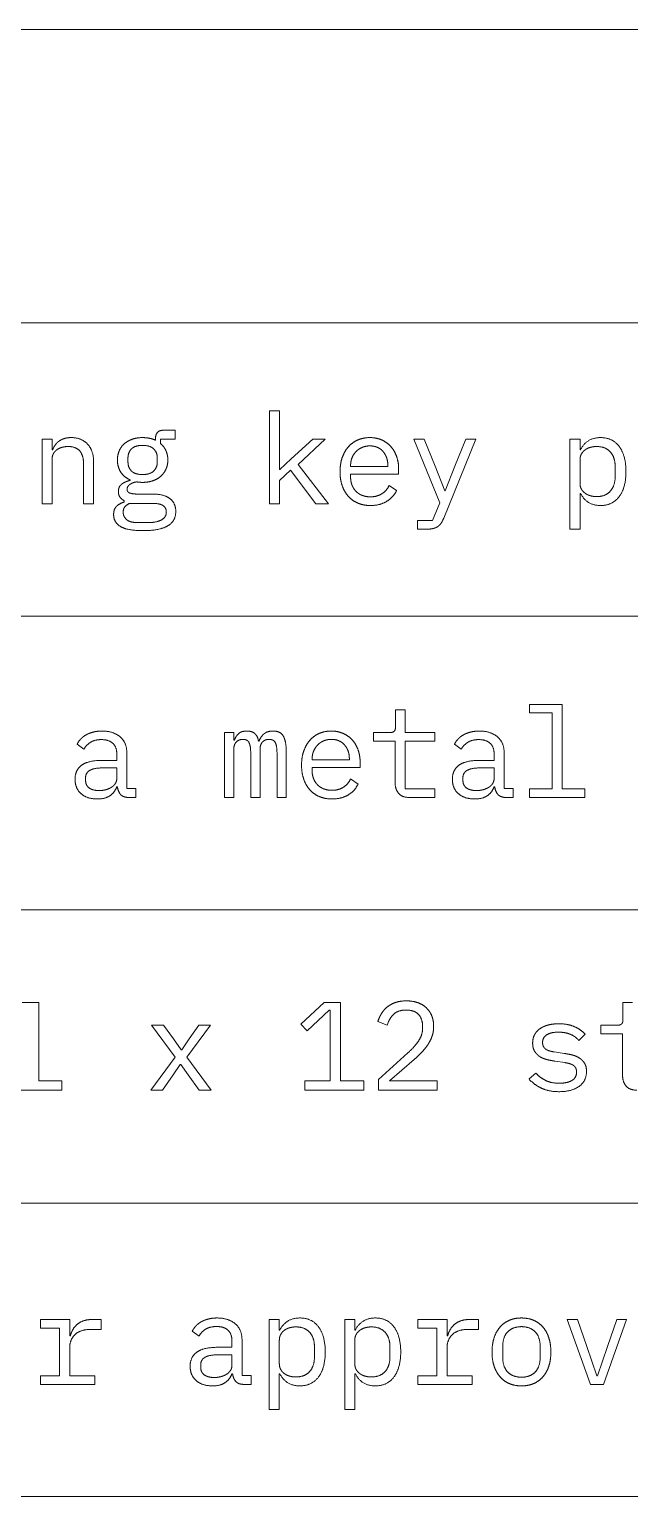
# Model space of a CAD drawing. Header units: millimetres. Extents: x 22 to 584, y 11 to 410.
# Drawn here: x 526.74 to 541.05, y 51.35 to 86.35 of the extents above; entities that cross this region are included whole.
import ezdxf

# ---------------------------------------------------------------- set-up
doc = ezdxf.new("R2010")
doc.units = ezdxf.units.MM
doc.layers.add('dims', color=7, linetype='Continuous', lineweight=5)

msp = doc.modelspace()

# ---------------------------------------------------------------- linework, layer by layer
at = {"layer": 'dims'}
for p, q in [((423.223, 86.35), (566.75, 86.35)), ((423.223, 79.35), (566.75, 79.35)), ((532.461, 77.248), (532.461, 75.028)), ((532.701, 77.248), (532.461, 77.248)), ((532.701, 75.847), (532.701, 77.248)), ((530.214, 76.786), (529.929, 76.786)), ((530.214, 76.576), (530.214, 76.786)), ((527.04, 76.576), (527.04, 75.028)), ((527.28, 76.576), (527.04, 76.576)), ((527.28, 76.324), (527.28, 76.576)), ((527.292, 76.324), (527.28, 76.324)), ((529.743, 76.576), (529.743, 76.549)), ((529.866, 76.576), (530.214, 76.576)), ((529.866, 76.471), (529.866, 76.576)), ((533.499, 76.576), (532.983, 76.102)), ((533.151, 75.97), (533.793, 76.576)), ((533.793, 76.576), (533.499, 76.576)), ((535.905, 76.576), (536.529, 75.058)), ((536.151, 76.576), (535.905, 76.576)), ((536.412, 75.928), (536.151, 76.576)), ((536.619, 74.689), (537.387, 76.576)), ((537.147, 76.576), (536.886, 75.928)), ((537.387, 76.576), (537.147, 76.576)), ((539.631, 76.576), (539.631, 74.428)), ((539.871, 76.576), (539.631, 76.576)), ((539.871, 76.324), (539.871, 76.576)), ((539.883, 76.324), (539.871, 76.324)), ((527.28, 75.028), (527.28, 76.102)), ((528.03, 75.979), (528.03, 75.028)), ((528.27, 75.028), (528.27, 76.021)), ((529.089, 76.036), (529.089, 76.123)), ((529.788, 76.123), (529.788, 76.036)), ((532.983, 76.102), (532.713, 75.847)), ((533.868, 75.028), (533.151, 75.97)), ((535.287, 75.955), (535.287, 75.922)), ((539.871, 75.523), (539.871, 76.081)), ((529.14, 75.604), (529.14, 75.592)), ((532.713, 75.847), (532.701, 75.847)), ((532.701, 75.589), (532.968, 75.832)), ((532.968, 75.832), (533.571, 75.028)), ((534.399, 75.922), (534.399, 75.943)), ((535.287, 75.922), (534.399, 75.922)), ((534.399, 75.742), (535.545, 75.742)), ((534.399, 75.67), (534.399, 75.742)), ((535.545, 75.742), (535.545, 75.856)), ((536.643, 75.34), (536.412, 75.928)), ((536.886, 75.928), (536.655, 75.34)), ((540.708, 75.934), (540.708, 75.67)), ((529.659, 75.265), (529.317, 75.265)), ((532.701, 75.028), (532.701, 75.589)), ((535.494, 75.349), (535.317, 75.469)), ((536.655, 75.34), (536.643, 75.34)), ((539.871, 75.28), (539.883, 75.28)), ((539.871, 74.428), (539.871, 75.28)), ((527.04, 75.028), (527.28, 75.028)), ((528.03, 75.028), (528.27, 75.028)), ((528.999, 75.109), (528.999, 75.073)), ((529.131, 75.043), (529.668, 75.043)), ((532.461, 75.028), (532.701, 75.028)), ((533.571, 75.028), (533.868, 75.028)), ((536.529, 75.058), (536.355, 74.632)), ((529.56, 74.584), (529.326, 74.584)), ((535.995, 74.632), (535.995, 74.428)), ((536.355, 74.632), (535.995, 74.632)), ((535.995, 74.428), (536.223, 74.428)), ((539.631, 74.428), (539.871, 74.428)), ((423.223, 72.35), (566.75, 72.35)), ((535.47, 70.122), (535.47, 69.717)), ((535.701, 70.122), (535.47, 70.122)), ((535.701, 69.576), (535.701, 70.122)), ((538.668, 70.248), (538.668, 70.044)), ((539.448, 70.248), (538.668, 70.248)), ((538.668, 70.044), (539.208, 70.044)), ((539.208, 70.044), (539.208, 68.232)), ((539.448, 68.232), (539.448, 70.248)), ((527.877, 69.3), (528.039, 69.18)), ((531.39, 69.576), (531.39, 68.028)), ((531.612, 69.576), (531.39, 69.576)), ((531.612, 69.396), (531.612, 69.576)), ((531.624, 69.396), (531.612, 69.396)), ((532.212, 69.369), (532.203, 69.369)), ((534.945, 69.576), (534.945, 69.372)), ((535.329, 69.576), (534.945, 69.576)), ((534.945, 69.372), (535.461, 69.372)), ((535.461, 69.372), (535.461, 68.382)), ((536.406, 69.576), (535.701, 69.576)), ((535.701, 69.372), (536.406, 69.372)), ((535.701, 68.232), (535.701, 69.372)), ((536.406, 69.372), (536.406, 69.576)), ((536.877, 69.3), (537.039, 69.18)), ((528.822, 69.066), (528.822, 68.913)), ((529.062, 68.238), (529.062, 69.09)), ((531.612, 68.028), (531.612, 69.165)), ((532.017, 69.063), (532.017, 68.028)), ((532.239, 68.028), (532.239, 69.165)), ((532.644, 69.063), (532.644, 68.028)), ((532.866, 68.028), (532.866, 69.102)), ((534.369, 68.955), (534.369, 68.922)), ((537.822, 69.066), (537.822, 68.913)), ((538.062, 68.238), (538.062, 69.09)), ((528.822, 68.913), (528.492, 68.913)), ((528.492, 68.733), (528.822, 68.733)), ((528.822, 68.733), (528.822, 68.478)), ((533.481, 68.922), (533.481, 68.943)), ((534.369, 68.922), (533.481, 68.922)), ((533.481, 68.742), (534.627, 68.742)), ((533.481, 68.67), (533.481, 68.742)), ((534.627, 68.742), (534.627, 68.856)), ((537.822, 68.913), (537.492, 68.913)), ((537.492, 68.733), (537.822, 68.733)), ((537.822, 68.733), (537.822, 68.478)), ((528.078, 68.436), (528.078, 68.499)), ((528.822, 68.28), (528.837, 68.28)), ((534.576, 68.349), (534.399, 68.469)), ((537.078, 68.436), (537.078, 68.499)), ((537.822, 68.28), (537.837, 68.28)), ((529.278, 68.238), (529.062, 68.238)), ((529.113, 68.028), (529.278, 68.028)), ((529.278, 68.028), (529.278, 68.238)), ((531.39, 68.028), (531.612, 68.028)), ((532.017, 68.028), (532.239, 68.028)), ((532.644, 68.028), (532.866, 68.028)), ((536.406, 68.232), (535.701, 68.232)), ((535.803, 68.028), (536.406, 68.028)), ((536.406, 68.028), (536.406, 68.232)), ((538.278, 68.238), (538.062, 68.238)), ((538.113, 68.028), (538.278, 68.028)), ((538.278, 68.028), (538.278, 68.238)), ((538.668, 68.232), (538.668, 68.028)), ((539.208, 68.232), (538.668, 68.232)), ((538.668, 68.028), (539.988, 68.028)), ((539.988, 68.232), (539.448, 68.232)), ((539.988, 68.028), (539.988, 68.232)), ((423.223, 65.35), (566.75, 65.35)), ((526.96, 63.14), (526.567, 63.14)), ((526.96, 61.265), (526.96, 63.14)), ((533.767, 63.14), (533.212, 62.621)), ((534.16, 63.14), (533.767, 63.14)), ((534.16, 61.265), (534.16, 63.14)), ((540.895, 63.14), (540.895, 62.735)), ((541.126, 63.14), (540.895, 63.14)), ((533.359, 62.462), (533.887, 62.954)), ((533.887, 62.954), (533.908, 62.954)), ((533.908, 62.954), (533.908, 61.265)), ((535.048, 62.684), (535.273, 62.6)), ((529.651, 62.594), (530.212, 61.832)), ((529.939, 62.594), (529.651, 62.594)), ((530.173, 62.267), (529.939, 62.594)), ((530.491, 61.835), (531.058, 62.594)), ((530.782, 62.594), (530.551, 62.267)), ((531.058, 62.594), (530.782, 62.594)), ((533.212, 62.621), (533.359, 62.462)), ((536.116, 62.561), (536.116, 62.525)), ((539.839, 62.234), (539.995, 62.381)), ((540.37, 62.594), (540.37, 62.39)), ((540.754, 62.594), (540.37, 62.594)), ((540.37, 62.39), (540.886, 62.39)), ((540.886, 62.39), (540.886, 61.4)), ((530.359, 62.009), (530.173, 62.267)), ((530.371, 62.009), (530.359, 62.009)), ((530.551, 62.267), (530.371, 62.009)), ((539.494, 61.922), (539.251, 61.958)), ((530.212, 61.832), (529.636, 61.046)), ((530.164, 61.409), (530.335, 61.655)), ((530.335, 61.655), (530.347, 61.655)), ((530.347, 61.655), (530.524, 61.409)), ((531.073, 61.046), (530.491, 61.835)), ((535.765, 61.934), (535.066, 61.304)), ((535.327, 61.265), (535.912, 61.775)), ((539.272, 61.739), (539.515, 61.703)), ((527.512, 61.265), (526.96, 61.265)), ((527.512, 61.046), (527.512, 61.265)), ((529.912, 61.046), (530.164, 61.409)), ((530.524, 61.409), (530.785, 61.046)), ((533.308, 61.265), (533.308, 61.046)), ((533.908, 61.265), (533.308, 61.265)), ((534.712, 61.265), (534.16, 61.265)), ((534.712, 61.046), (534.712, 61.265)), ((535.066, 61.304), (535.066, 61.046)), ((536.464, 61.265), (535.327, 61.265)), ((536.464, 61.046), (536.464, 61.265)), ((538.816, 61.454), (538.654, 61.313)), ((526.108, 61.046), (527.512, 61.046)), ((529.636, 61.046), (529.912, 61.046)), ((530.785, 61.046), (531.073, 61.046)), ((533.308, 61.046), (534.712, 61.046)), ((535.066, 61.046), (536.464, 61.046)), ((423.223, 58.35), (566.75, 58.35)), ((527.005, 55.576), (527.005, 55.372)), ((527.699, 55.576), (527.005, 55.576)), ((527.005, 55.372), (527.459, 55.372)), ((527.459, 55.372), (527.459, 54.232)), ((527.699, 55.186), (527.699, 55.576)), ((528.16, 55.336), (528.451, 55.336)), ((528.451, 55.576), (528.235, 55.576)), ((528.451, 55.336), (528.451, 55.576)), ((530.624, 55.3), (530.785, 55.18)), ((532.459, 55.576), (532.459, 53.428)), ((532.699, 55.576), (532.459, 55.576)), ((532.699, 55.324), (532.699, 55.576)), ((532.711, 55.324), (532.699, 55.324)), ((534.259, 55.576), (534.259, 53.428)), ((534.499, 55.576), (534.259, 55.576)), ((534.499, 55.324), (534.499, 55.576)), ((534.511, 55.324), (534.499, 55.324)), ((536.005, 55.576), (536.005, 55.372)), ((536.699, 55.576), (536.005, 55.576)), ((536.005, 55.372), (536.459, 55.372)), ((536.459, 55.372), (536.459, 54.232)), ((536.699, 55.186), (536.699, 55.576)), ((537.16, 55.336), (537.451, 55.336)), ((537.451, 55.576), (537.235, 55.576)), ((537.451, 55.336), (537.451, 55.576)), ((539.566, 55.576), (540.121, 54.028)), ((539.809, 55.576), (539.566, 55.576)), ((540.031, 54.928), (539.809, 55.576)), ((540.427, 54.028), (540.982, 55.576)), ((540.745, 55.576), (540.524, 54.928)), ((540.982, 55.576), (540.745, 55.576)), ((527.714, 55.186), (527.699, 55.186)), ((531.569, 55.066), (531.569, 54.913)), ((531.809, 54.238), (531.809, 55.09)), ((532.699, 54.523), (532.699, 55.081)), ((534.499, 54.523), (534.499, 55.081)), ((536.714, 55.186), (536.699, 55.186)), ((527.699, 54.232), (527.699, 54.901)), ((531.569, 54.913), (531.239, 54.913)), ((531.239, 54.733), (531.569, 54.733)), ((531.569, 54.733), (531.569, 54.478)), ((533.536, 54.934), (533.536, 54.67)), ((535.336, 54.934), (535.336, 54.67)), ((536.699, 54.232), (536.699, 54.901)), ((538.027, 54.691), (538.027, 54.913)), ((538.921, 54.913), (538.921, 54.691)), ((540.271, 54.229), (540.031, 54.928)), ((540.524, 54.928), (540.284, 54.229)), ((530.824, 54.436), (530.824, 54.499)), ((531.569, 54.28), (531.584, 54.28)), ((532.699, 54.28), (532.711, 54.28)), ((532.699, 53.428), (532.699, 54.28)), ((534.499, 54.28), (534.511, 54.28)), ((534.499, 53.428), (534.499, 54.28)), ((527.005, 54.232), (527.005, 54.028)), ((527.459, 54.232), (527.005, 54.232)), ((527.005, 54.028), (528.299, 54.028)), ((528.299, 54.232), (527.699, 54.232)), ((528.299, 54.028), (528.299, 54.232)), ((532.024, 54.238), (531.809, 54.238)), ((531.859, 54.028), (532.024, 54.028)), ((532.024, 54.028), (532.024, 54.238)), ((536.005, 54.232), (536.005, 54.028)), ((536.459, 54.232), (536.005, 54.232)), ((536.005, 54.028), (537.299, 54.028)), ((537.299, 54.232), (536.699, 54.232)), ((537.299, 54.028), (537.299, 54.232)), ((540.121, 54.028), (540.427, 54.028)), ((540.284, 54.229), (540.271, 54.229)), ((532.459, 53.428), (532.699, 53.428)), ((534.259, 53.428), (534.499, 53.428)), ((423.223, 51.35), (566.75, 51.35))]:
    msp.add_line(p, q, dxfattribs=at)
for points in [[(529.743, 76.576), (529.743, 76.666), (529.785, 76.726)], [(529.785, 76.726), (529.827, 76.786), (529.929, 76.786)], [(527.292, 76.324), (527.316, 76.381), (527.352, 76.433)], [(527.4, 76.327), (527.346, 76.291), (527.313, 76.234)], [(527.352, 76.433), (527.388, 76.486), (527.44, 76.525)], [(527.523, 76.381), (527.454, 76.363), (527.4, 76.327)], [(527.44, 76.525), (527.493, 76.564), (527.565, 76.588)], [(527.664, 76.399), (527.592, 76.399), (527.523, 76.381)], [(527.565, 76.588), (527.637, 76.612), (527.733, 76.612)], [(527.937, 76.295), (527.844, 76.399), (527.664, 76.399)], [(527.733, 76.612), (527.976, 76.612), (528.123, 76.458)], [(528.123, 76.458), (528.27, 76.303), (528.27, 76.021)], [(528.879, 76.294), (528.921, 76.393), (529, 76.463)], [(529, 76.463), (529.08, 76.534), (529.191, 76.573)], [(529.173, 76.343), (529.089, 76.261), (529.089, 76.123)], [(529.437, 76.426), (529.257, 76.426), (529.173, 76.343)], [(529.191, 76.573), (529.302, 76.612), (529.437, 76.612)], [(529.437, 76.612), (529.611, 76.612), (529.743, 76.549)], [(529.702, 76.343), (529.617, 76.426), (529.437, 76.426)], [(529.788, 76.123), (529.788, 76.261), (529.702, 76.343)], [(529.866, 76.471), (529.95, 76.399), (529.995, 76.3)], [(534.199, 76.135), (534.252, 76.285), (534.345, 76.391)], [(534.345, 76.391), (534.438, 76.498), (534.568, 76.555)], [(534.675, 76.378), (534.591, 76.342), (534.529, 76.279)], [(534.568, 76.555), (534.699, 76.612), (534.858, 76.612)], [(534.858, 76.414), (534.759, 76.414), (534.675, 76.378)], [(534.858, 76.612), (535.014, 76.612), (535.141, 76.555)], [(535.033, 76.381), (534.954, 76.414), (534.858, 76.414)], [(535.168, 76.286), (535.113, 76.348), (535.033, 76.381)], [(535.141, 76.555), (535.269, 76.498), (535.359, 76.398)], [(535.359, 76.398), (535.449, 76.297), (535.497, 76.159)], [(539.883, 76.324), (540.033, 76.612), (540.36, 76.612)], [(539.988, 76.316), (539.934, 76.276), (539.902, 76.217)], [(540.114, 76.378), (540.042, 76.357), (539.988, 76.316)], [(540.267, 76.399), (540.186, 76.399), (540.114, 76.378)], [(540.592, 76.271), (540.477, 76.399), (540.267, 76.399)], [(540.36, 76.612), (540.645, 76.612), (540.805, 76.399)], [(540.805, 76.399), (540.966, 76.186), (540.966, 75.802)], [(527.313, 76.234), (527.28, 76.177), (527.28, 76.102)], [(528.03, 75.979), (528.03, 76.192), (527.937, 76.295)], [(528.837, 76.078), (528.837, 76.195), (528.879, 76.294)], [(528.916, 75.79), (528.837, 75.913), (528.837, 76.078)], [(529.089, 76.036), (529.089, 75.898), (529.173, 75.814)], [(529.702, 75.814), (529.788, 75.898), (529.788, 76.036)], [(529.995, 76.3), (530.04, 76.201), (530.04, 76.078)], [(530.04, 76.078), (530.04, 75.961), (529.996, 75.862)], [(534.147, 75.799), (534.147, 75.985), (534.199, 76.135)], [(534.433, 76.13), (534.399, 76.045), (534.399, 75.943)], [(534.529, 76.279), (534.468, 76.216), (534.433, 76.13)], [(535.255, 76.141), (535.224, 76.225), (535.168, 76.286)], [(535.287, 75.955), (535.287, 76.057), (535.255, 76.141)], [(535.497, 76.159), (535.545, 76.021), (535.545, 75.856)], [(539.902, 76.217), (539.871, 76.159), (539.871, 76.081)], [(540.708, 75.934), (540.708, 76.144), (540.592, 76.271)], [(529.14, 75.604), (528.996, 75.667), (528.916, 75.79)], [(529.173, 75.814), (529.257, 75.73), (529.437, 75.73)], [(529.437, 75.73), (529.617, 75.73), (529.702, 75.814)], [(529.875, 75.693), (529.797, 75.622), (529.684, 75.583)], [(529.996, 75.862), (529.953, 75.763), (529.875, 75.693)], [(534.198, 75.467), (534.147, 75.616), (534.147, 75.799)], [(534.399, 75.67), (534.399, 75.568), (534.432, 75.481)], [(540.592, 75.333), (540.708, 75.46), (540.708, 75.67)], [(540.966, 75.802), (540.966, 75.418), (540.805, 75.205)], [(528.861, 75.322), (528.861, 75.442), (528.94, 75.502)], [(528.897, 75.193), (528.861, 75.244), (528.861, 75.322)], [(528.94, 75.502), (529.02, 75.562), (529.14, 75.592)], [(529.089, 75.448), (529.068, 75.418), (529.068, 75.379)], [(529.068, 75.379), (529.068, 75.31), (529.137, 75.288)], [(529.143, 75.5), (529.11, 75.478), (529.089, 75.448)], [(529.137, 75.288), (529.206, 75.265), (529.317, 75.265)], [(529.215, 75.536), (529.176, 75.523), (529.143, 75.5)], [(529.29, 75.556), (529.254, 75.55), (529.215, 75.536)], [(529.362, 75.547), (529.326, 75.55), (529.29, 75.556)], [(529.437, 75.544), (529.398, 75.544), (529.362, 75.547)], [(529.684, 75.583), (529.572, 75.544), (529.437, 75.544)], [(529.659, 75.265), (529.959, 75.265), (530.094, 75.153)], [(534.343, 75.212), (534.249, 75.319), (534.198, 75.467)], [(534.432, 75.481), (534.465, 75.394), (534.526, 75.331)], [(534.526, 75.331), (534.588, 75.268), (534.676, 75.233)], [(534.873, 75.199), (535.029, 75.199), (535.143, 75.271)], [(535.143, 75.271), (535.257, 75.343), (535.317, 75.469)], [(535.494, 75.349), (535.425, 75.193), (535.264, 75.093)], [(539.871, 75.523), (539.871, 75.445), (539.902, 75.386)], [(540.36, 74.992), (540.033, 74.992), (539.883, 75.28)], [(539.902, 75.386), (539.934, 75.328), (539.988, 75.288)], [(539.988, 75.288), (540.042, 75.247), (540.114, 75.226)], [(540.267, 75.205), (540.477, 75.205), (540.592, 75.333)], [(528.747, 74.776), (528.747, 74.902), (528.813, 74.971)], [(528.813, 74.971), (528.879, 75.04), (528.999, 75.073)], [(528.999, 75.109), (528.933, 75.142), (528.897, 75.193)], [(529.131, 75.043), (528.975, 74.98), (528.975, 74.833)], [(529.929, 74.988), (529.854, 75.043), (529.668, 75.043)], [(530.004, 74.839), (530.004, 74.932), (529.929, 74.988)], [(530.094, 75.153), (530.229, 75.04), (530.229, 74.851)], [(534.571, 75.049), (534.438, 75.106), (534.343, 75.212)], [(534.873, 74.992), (534.705, 74.992), (534.571, 75.049)], [(534.676, 75.233), (534.765, 75.199), (534.873, 75.199)], [(535.264, 75.093), (535.104, 74.992), (534.873, 74.992)], [(540.114, 75.226), (540.186, 75.205), (540.267, 75.205)], [(540.805, 75.205), (540.645, 74.992), (540.36, 74.992)], [(528.91, 74.491), (528.747, 74.59), (528.747, 74.776)], [(528.975, 74.833), (528.975, 74.731), (529.056, 74.657)], [(529.056, 74.657), (529.137, 74.584), (529.326, 74.584)], [(529.56, 74.584), (529.77, 74.584), (529.887, 74.648)], [(529.887, 74.648), (530.004, 74.713), (530.004, 74.839)], [(530.229, 74.851), (530.229, 74.617), (530.034, 74.505)], [(536.559, 74.573), (536.526, 74.524), (536.481, 74.492)], [(536.619, 74.689), (536.592, 74.623), (536.559, 74.573)], [(529.449, 74.392), (529.074, 74.392), (528.91, 74.491)], [(530.034, 74.505), (529.839, 74.392), (529.449, 74.392)], [(536.373, 74.444), (536.31, 74.428), (536.223, 74.428)], [(536.481, 74.492), (536.436, 74.461), (536.373, 74.444)], [(535.439, 69.607), (535.47, 69.639), (535.47, 69.717)], [(527.877, 69.3), (527.907, 69.36), (527.958, 69.417)], [(527.958, 69.417), (528.009, 69.474), (528.084, 69.517)], [(528.198, 69.346), (528.099, 69.285), (528.039, 69.18)], [(528.084, 69.517), (528.159, 69.561), (528.255, 69.586)], [(528.453, 69.408), (528.297, 69.408), (528.198, 69.346)], [(528.255, 69.586), (528.351, 69.612), (528.468, 69.612)], [(528.726, 69.322), (528.63, 69.408), (528.453, 69.408)], [(528.468, 69.612), (528.741, 69.612), (528.901, 69.474)], [(528.822, 69.066), (528.822, 69.237), (528.726, 69.322)], [(528.901, 69.474), (529.062, 69.336), (529.062, 69.09)], [(531.674, 69.352), (531.612, 69.291), (531.612, 69.165)], [(531.624, 69.396), (531.66, 69.486), (531.726, 69.549)], [(531.831, 69.414), (531.735, 69.414), (531.674, 69.352)], [(531.726, 69.549), (531.792, 69.612), (531.921, 69.612)], [(531.976, 69.337), (531.936, 69.414), (531.831, 69.414)], [(531.921, 69.612), (532.056, 69.612), (532.122, 69.545)], [(532.017, 69.063), (532.017, 69.261), (531.976, 69.337)], [(532.122, 69.545), (532.188, 69.477), (532.203, 69.369)], [(532.212, 69.369), (532.254, 69.474), (532.332, 69.543)], [(532.299, 69.352), (532.239, 69.291), (532.239, 69.165)], [(532.455, 69.414), (532.359, 69.414), (532.299, 69.352)], [(532.332, 69.543), (532.41, 69.612), (532.548, 69.612)], [(532.603, 69.337), (532.563, 69.414), (532.455, 69.414)], [(532.548, 69.612), (532.737, 69.612), (532.801, 69.48)], [(532.644, 69.063), (532.644, 69.261), (532.603, 69.337)], [(532.801, 69.48), (532.866, 69.348), (532.866, 69.102)], [(533.281, 69.135), (533.334, 69.285), (533.427, 69.391)], [(533.427, 69.391), (533.52, 69.498), (533.65, 69.555)], [(533.757, 69.378), (533.673, 69.342), (533.611, 69.279)], [(533.65, 69.555), (533.781, 69.612), (533.94, 69.612)], [(533.94, 69.414), (533.841, 69.414), (533.757, 69.378)], [(533.94, 69.612), (534.096, 69.612), (534.223, 69.555)], [(534.115, 69.381), (534.036, 69.414), (533.94, 69.414)], [(534.25, 69.286), (534.195, 69.348), (534.115, 69.381)], [(534.223, 69.555), (534.351, 69.498), (534.441, 69.397)], [(534.441, 69.397), (534.531, 69.297), (534.579, 69.159)], [(535.329, 69.576), (535.407, 69.576), (535.439, 69.607)], [(536.877, 69.3), (536.907, 69.36), (536.958, 69.417)], [(536.958, 69.417), (537.009, 69.474), (537.084, 69.517)], [(537.198, 69.346), (537.099, 69.285), (537.039, 69.18)], [(537.084, 69.517), (537.159, 69.561), (537.255, 69.586)], [(537.453, 69.408), (537.297, 69.408), (537.198, 69.346)], [(537.255, 69.586), (537.351, 69.612), (537.468, 69.612)], [(537.726, 69.322), (537.63, 69.408), (537.453, 69.408)], [(537.468, 69.612), (537.741, 69.612), (537.901, 69.474)], [(537.822, 69.066), (537.822, 69.237), (537.726, 69.322)], [(537.901, 69.474), (538.062, 69.336), (538.062, 69.09)], [(533.229, 68.799), (533.229, 68.985), (533.281, 69.135)], [(533.515, 69.13), (533.481, 69.045), (533.481, 68.943)], [(533.611, 69.279), (533.55, 69.216), (533.515, 69.13)], [(534.337, 69.141), (534.306, 69.225), (534.25, 69.286)], [(534.369, 68.955), (534.369, 69.057), (534.337, 69.141)], [(534.579, 69.159), (534.627, 69.021), (534.627, 68.856)], [(527.826, 68.463), (527.826, 68.679), (527.983, 68.796)], [(527.983, 68.796), (528.141, 68.913), (528.492, 68.913)], [(528.177, 68.673), (528.078, 68.613), (528.078, 68.499)], [(528.492, 68.733), (528.276, 68.733), (528.177, 68.673)], [(533.28, 68.467), (533.229, 68.616), (533.229, 68.799)], [(533.481, 68.67), (533.481, 68.568), (533.514, 68.481)], [(536.826, 68.463), (536.826, 68.679), (536.983, 68.796)], [(536.983, 68.796), (537.141, 68.913), (537.492, 68.913)], [(537.177, 68.673), (537.078, 68.613), (537.078, 68.499)], [(537.492, 68.733), (537.276, 68.733), (537.177, 68.673)], [(527.97, 68.118), (527.826, 68.244), (527.826, 68.463)], [(528.078, 68.436), (528.078, 68.316), (528.163, 68.254)], [(528.163, 68.254), (528.249, 68.193), (528.399, 68.193)], [(528.569, 68.215), (528.645, 68.238), (528.702, 68.275)], [(528.822, 68.28), (528.771, 68.145), (528.658, 68.069)], [(528.702, 68.275), (528.759, 68.313), (528.79, 68.365)], [(528.79, 68.365), (528.822, 68.418), (528.822, 68.478)], [(528.912, 68.1), (528.852, 68.172), (528.837, 68.28)], [(533.425, 68.212), (533.331, 68.319), (533.28, 68.467)], [(533.514, 68.481), (533.547, 68.394), (533.609, 68.331)], [(533.609, 68.331), (533.67, 68.268), (533.759, 68.233)], [(533.955, 68.199), (534.111, 68.199), (534.225, 68.271)], [(534.225, 68.271), (534.339, 68.343), (534.399, 68.469)], [(534.576, 68.349), (534.507, 68.193), (534.346, 68.092)], [(535.543, 68.127), (535.461, 68.226), (535.461, 68.382)], [(536.97, 68.118), (536.826, 68.244), (536.826, 68.463)], [(537.078, 68.436), (537.078, 68.316), (537.163, 68.254)], [(537.163, 68.254), (537.249, 68.193), (537.399, 68.193)], [(537.569, 68.215), (537.645, 68.238), (537.702, 68.275)], [(537.822, 68.28), (537.771, 68.145), (537.658, 68.069)], [(537.702, 68.275), (537.759, 68.313), (537.79, 68.365)], [(537.79, 68.365), (537.822, 68.418), (537.822, 68.478)], [(537.912, 68.1), (537.852, 68.172), (537.837, 68.28)], [(528.357, 67.992), (528.114, 67.992), (527.97, 68.118)], [(528.658, 68.069), (528.546, 67.992), (528.357, 67.992)], [(528.399, 68.193), (528.492, 68.193), (528.569, 68.215)], [(529.113, 68.028), (528.972, 68.028), (528.912, 68.1)], [(533.654, 68.049), (533.52, 68.106), (533.425, 68.212)], [(533.955, 67.992), (533.787, 67.992), (533.654, 68.049)], [(533.759, 68.233), (533.847, 68.199), (533.955, 68.199)], [(534.346, 68.092), (534.186, 67.992), (533.955, 67.992)], [(535.803, 68.028), (535.626, 68.028), (535.543, 68.127)], [(537.357, 67.992), (537.114, 67.992), (536.97, 68.118)], [(537.658, 68.069), (537.546, 67.992), (537.357, 67.992)], [(537.399, 68.193), (537.492, 68.193), (537.569, 68.215)], [(538.113, 68.028), (537.972, 68.028), (537.912, 68.1)], [(535.131, 62.865), (535.183, 62.954), (535.264, 63.023)], [(535.264, 63.023), (535.345, 63.092), (535.461, 63.134)], [(535.461, 63.134), (535.576, 63.176), (535.729, 63.176)], [(535.729, 63.176), (535.885, 63.176), (536.007, 63.131)], [(536.007, 63.131), (536.128, 63.086), (536.211, 63.005)], [(536.211, 63.005), (536.293, 62.924), (536.337, 62.813)], [(535.048, 62.684), (535.078, 62.777), (535.131, 62.865)], [(535.428, 62.859), (535.324, 62.762), (535.273, 62.6)], [(535.723, 62.957), (535.531, 62.957), (535.428, 62.859)], [(536.017, 62.853), (535.918, 62.957), (535.723, 62.957)], [(536.116, 62.561), (536.116, 62.75), (536.017, 62.853)], [(536.337, 62.813), (536.38, 62.702), (536.38, 62.57)], [(540.864, 62.625), (540.895, 62.657), (540.895, 62.735)], [(536.017, 62.217), (536.116, 62.363), (536.116, 62.525)], [(536.346, 62.345), (536.311, 62.24), (536.25, 62.144)], [(536.38, 62.57), (536.38, 62.45), (536.346, 62.345)], [(538.741, 62.168), (538.741, 62.285), (538.788, 62.37)], [(538.788, 62.37), (538.834, 62.456), (538.918, 62.514)], [(538.918, 62.514), (539.002, 62.573), (539.116, 62.601)], [(539.076, 62.366), (538.978, 62.303), (538.978, 62.183)], [(539.356, 62.429), (539.173, 62.429), (539.076, 62.366)], [(539.116, 62.601), (539.23, 62.63), (539.365, 62.63)], [(539.536, 62.411), (539.458, 62.429), (539.356, 62.429)], [(539.365, 62.63), (539.575, 62.63), (539.73, 62.564)], [(539.673, 62.364), (539.614, 62.393), (539.536, 62.411)], [(539.772, 62.301), (539.731, 62.336), (539.673, 62.364)], [(539.73, 62.564), (539.884, 62.498), (539.995, 62.381)], [(539.839, 62.234), (539.812, 62.267), (539.772, 62.301)], [(540.754, 62.594), (540.832, 62.594), (540.864, 62.625)], [(535.765, 61.934), (535.918, 62.072), (536.017, 62.217)], [(536.103, 61.956), (536.017, 61.865), (535.912, 61.775)], [(536.25, 62.144), (536.188, 62.048), (536.103, 61.956)], [(538.794, 61.964), (538.741, 62.042), (538.741, 62.168)], [(538.924, 61.839), (538.846, 61.886), (538.794, 61.964)], [(538.978, 62.183), (538.978, 62.123), (539.001, 62.082)], [(539.001, 62.082), (539.023, 62.042), (539.062, 62.018)], [(539.062, 62.018), (539.101, 61.994), (539.151, 61.98)], [(539.151, 61.98), (539.2, 61.967), (539.251, 61.958)], [(539.097, 61.772), (539.002, 61.793), (538.924, 61.839)], [(539.272, 61.739), (539.191, 61.751), (539.097, 61.772)], [(539.494, 61.922), (539.578, 61.91), (539.671, 61.889)], [(539.617, 61.68), (539.569, 61.694), (539.515, 61.703)], [(539.704, 61.643), (539.665, 61.667), (539.617, 61.68)], [(539.671, 61.889), (539.764, 61.868), (539.842, 61.821)], [(539.766, 61.578), (539.743, 61.619), (539.704, 61.643)], [(539.842, 61.821), (539.92, 61.775), (539.973, 61.697)], [(539.973, 61.697), (540.025, 61.619), (540.025, 61.493)], [(538.953, 61.093), (538.777, 61.175), (538.654, 61.313)], [(538.816, 61.454), (538.927, 61.337), (539.059, 61.274)], [(539.059, 61.274), (539.191, 61.211), (539.377, 61.211)], [(539.377, 61.211), (539.557, 61.211), (539.673, 61.275)], [(539.673, 61.275), (539.788, 61.34), (539.788, 61.478)], [(539.788, 61.478), (539.788, 61.538), (539.766, 61.578)], [(540.025, 61.493), (540.025, 61.262), (539.847, 61.136)], [(540.969, 61.145), (540.886, 61.244), (540.886, 61.4)], [(539.371, 61.01), (539.128, 61.01), (538.953, 61.093)], [(539.847, 61.136), (539.668, 61.01), (539.371, 61.01)], [(541.228, 61.046), (541.051, 61.046), (540.969, 61.145)], [(527.714, 55.186), (527.761, 55.369), (527.895, 55.472)], [(528.16, 55.336), (527.954, 55.336), (527.826, 55.216)], [(527.895, 55.472), (528.029, 55.576), (528.235, 55.576)], [(530.624, 55.3), (530.654, 55.36), (530.704, 55.417)], [(530.704, 55.417), (530.755, 55.474), (530.83, 55.517)], [(530.944, 55.346), (530.845, 55.285), (530.785, 55.18)], [(530.83, 55.517), (530.905, 55.561), (531.001, 55.586)], [(531.199, 55.408), (531.044, 55.408), (530.944, 55.346)], [(531.001, 55.586), (531.097, 55.612), (531.214, 55.612)], [(531.472, 55.323), (531.376, 55.408), (531.199, 55.408)], [(531.214, 55.612), (531.487, 55.612), (531.648, 55.474)], [(531.569, 55.066), (531.569, 55.237), (531.472, 55.323)], [(531.648, 55.474), (531.809, 55.336), (531.809, 55.09)], [(532.711, 55.324), (532.861, 55.612), (533.189, 55.612)], [(532.816, 55.316), (532.762, 55.276), (532.731, 55.217)], [(532.942, 55.378), (532.87, 55.357), (532.816, 55.316)], [(533.095, 55.399), (533.014, 55.399), (532.942, 55.378)], [(533.421, 55.271), (533.305, 55.399), (533.095, 55.399)], [(533.189, 55.612), (533.474, 55.612), (533.634, 55.399)], [(533.634, 55.399), (533.794, 55.186), (533.794, 54.802)], [(534.511, 55.324), (534.661, 55.612), (534.989, 55.612)], [(534.616, 55.316), (534.562, 55.276), (534.531, 55.217)], [(534.742, 55.378), (534.67, 55.357), (534.616, 55.316)], [(534.895, 55.399), (534.814, 55.399), (534.742, 55.378)], [(535.221, 55.271), (535.105, 55.399), (534.895, 55.399)], [(534.989, 55.612), (535.273, 55.612), (535.434, 55.399)], [(535.434, 55.399), (535.594, 55.186), (535.594, 54.802)], [(536.714, 55.186), (536.761, 55.369), (536.895, 55.472)], [(537.16, 55.336), (536.954, 55.336), (536.826, 55.216)], [(536.895, 55.472), (537.029, 55.576), (537.235, 55.576)], [(537.82, 55.135), (537.869, 55.285), (537.96, 55.391)], [(537.96, 55.391), (538.051, 55.498), (538.182, 55.555)], [(538.474, 55.405), (538.274, 55.405), (538.15, 55.285)], [(538.182, 55.555), (538.312, 55.612), (538.474, 55.612)], [(538.474, 55.612), (538.636, 55.612), (538.767, 55.555)], [(538.798, 55.285), (538.675, 55.405), (538.474, 55.405)], [(538.767, 55.555), (538.897, 55.498), (538.989, 55.391)], [(538.989, 55.391), (539.08, 55.285), (539.128, 55.135)], [(527.826, 55.216), (527.699, 55.096), (527.699, 54.901)], [(532.731, 55.217), (532.699, 55.159), (532.699, 55.081)], [(533.536, 54.934), (533.536, 55.144), (533.421, 55.271)], [(534.531, 55.217), (534.499, 55.159), (534.499, 55.081)], [(535.336, 54.934), (535.336, 55.144), (535.221, 55.271)], [(536.826, 55.216), (536.699, 55.096), (536.699, 54.901)], [(537.772, 54.802), (537.772, 54.985), (537.82, 55.135)], [(538.15, 55.285), (538.027, 55.165), (538.027, 54.913)], [(538.921, 54.913), (538.921, 55.165), (538.798, 55.285)], [(539.128, 55.135), (539.176, 54.985), (539.176, 54.802)], [(530.572, 54.463), (530.572, 54.679), (530.73, 54.796)], [(530.73, 54.796), (530.887, 54.913), (531.239, 54.913)], [(530.923, 54.673), (530.824, 54.613), (530.824, 54.499)], [(531.239, 54.733), (531.022, 54.733), (530.923, 54.673)], [(533.421, 54.333), (533.536, 54.46), (533.536, 54.67)], [(533.794, 54.802), (533.794, 54.418), (533.634, 54.205)], [(535.221, 54.333), (535.336, 54.46), (535.336, 54.67)], [(535.594, 54.802), (535.594, 54.418), (535.434, 54.205)], [(537.82, 54.467), (537.772, 54.616), (537.772, 54.802)], [(538.027, 54.691), (538.027, 54.439), (538.15, 54.319)], [(538.798, 54.319), (538.921, 54.439), (538.921, 54.691)], [(539.176, 54.802), (539.176, 54.616), (539.128, 54.467)], [(530.716, 54.118), (530.572, 54.244), (530.572, 54.463)], [(530.824, 54.436), (530.824, 54.316), (530.91, 54.254)], [(530.91, 54.254), (530.995, 54.193), (531.145, 54.193)], [(531.315, 54.215), (531.391, 54.238), (531.448, 54.275)], [(531.569, 54.28), (531.517, 54.145), (531.405, 54.069)], [(531.448, 54.275), (531.505, 54.313), (531.537, 54.365)], [(531.537, 54.365), (531.569, 54.418), (531.569, 54.478)], [(531.659, 54.1), (531.599, 54.172), (531.584, 54.28)], [(532.699, 54.523), (532.699, 54.445), (532.731, 54.386)], [(533.189, 53.992), (532.861, 53.992), (532.711, 54.28)], [(532.731, 54.386), (532.762, 54.328), (532.816, 54.288)], [(532.816, 54.288), (532.87, 54.247), (532.942, 54.226)], [(533.095, 54.205), (533.305, 54.205), (533.421, 54.333)], [(534.499, 54.523), (534.499, 54.445), (534.531, 54.386)], [(534.989, 53.992), (534.661, 53.992), (534.511, 54.28)], [(534.531, 54.386), (534.562, 54.328), (534.616, 54.288)], [(534.616, 54.288), (534.67, 54.247), (534.742, 54.226)], [(534.895, 54.205), (535.105, 54.205), (535.221, 54.333)], [(537.96, 54.212), (537.869, 54.319), (537.82, 54.467)], [(538.15, 54.319), (538.274, 54.199), (538.474, 54.199)], [(538.474, 54.199), (538.675, 54.199), (538.798, 54.319)], [(539.128, 54.467), (539.08, 54.319), (538.989, 54.212)], [(531.104, 53.992), (530.86, 53.992), (530.716, 54.118)], [(531.405, 54.069), (531.292, 53.992), (531.104, 53.992)], [(531.145, 54.193), (531.239, 54.193), (531.315, 54.215)], [(531.859, 54.028), (531.719, 54.028), (531.659, 54.1)], [(532.942, 54.226), (533.014, 54.205), (533.095, 54.205)], [(533.634, 54.205), (533.474, 53.992), (533.189, 53.992)], [(534.742, 54.226), (534.814, 54.205), (534.895, 54.205)], [(535.434, 54.205), (535.273, 53.992), (534.989, 53.992)], [(538.182, 54.049), (538.051, 54.106), (537.96, 54.212)], [(538.474, 53.992), (538.312, 53.992), (538.182, 54.049)], [(538.767, 54.049), (538.636, 53.992), (538.474, 53.992)], [(538.989, 54.212), (538.897, 54.106), (538.767, 54.049)]]:
    msp.add_open_spline(points, degree=2, dxfattribs=at)

doc.saveas('drawing.dxf')
